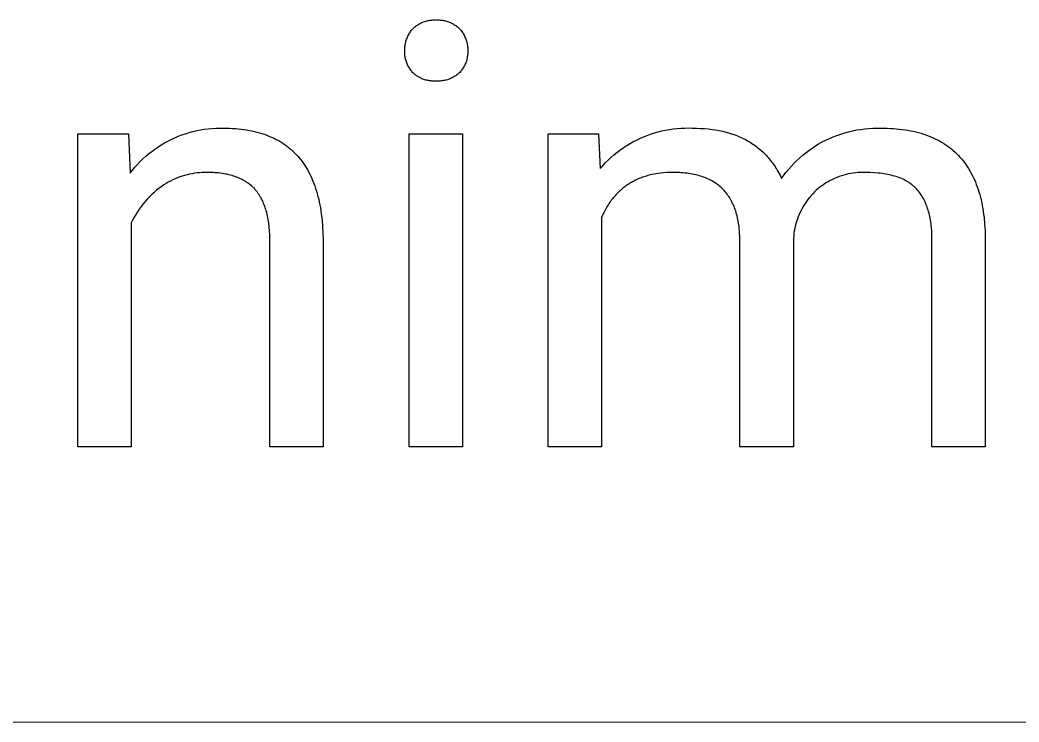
# Model space of a CAD drawing. Header units: millimetres. Extents: x -2163 to 4354, y -841 to 3711.
# Drawn here: x 3957.1 to 4067.9, y -294.9 to -217 of the extents above; entities that cross this region are included whole.
import ezdxf

# ---------------------------------------------------------------- set-up
doc = ezdxf.new("R2010")
doc.units = ezdxf.units.MM
doc.header["$MEASUREMENT"] = 0
doc.layers.add('Domyślny', color=7, linetype='Continuous', true_color=0x000000)

msp = doc.modelspace()

# ---------------------------------------------------------------- linework, layer by layer
at = {"layer": 'Domyślny'}
for p, q in [((4001.76, -217.28), (4001.87, -217.24)), ((4001.87, -217.24), (4001.98, -217.2)), ((4001.98, -217.2), (4002.09, -217.17)), ((4002.09, -217.17), (4002.2, -217.14)), ((4002.2, -217.14), (4002.31, -217.11)), ((4002.31, -217.11), (4002.42, -217.09)), ((4002.42, -217.09), (4002.54, -217.07)), ((4002.54, -217.07), (4002.65, -217.06)), ((4002.65, -217.06), (4002.77, -217.05)), ((4002.77, -217.05), (4002.88, -217.04)), ((4002.88, -217.04), (4003, -217.04)), ((4003, -217.04), (4003.11, -217.04)), ((4003.11, -217.04), (4003.23, -217.05)), ((4003.23, -217.05), (4003.34, -217.04)), ((4003.34, -217.04), (4003.46, -217.04)), ((4003.46, -217.04), (4003.57, -217.04)), ((4003.57, -217.04), (4003.69, -217.05)), ((4003.69, -217.05), (4003.8, -217.06)), ((4003.8, -217.06), (4003.92, -217.07)), ((4003.92, -217.07), (4004.03, -217.09)), ((4004.03, -217.09), (4004.15, -217.11)), ((4004.15, -217.11), (4004.26, -217.14)), ((4004.26, -217.14), (4004.37, -217.17)), ((4004.37, -217.17), (4004.48, -217.2)), ((4004.48, -217.2), (4004.59, -217.24)), ((4004.59, -217.24), (4004.7, -217.28)), ((4000.33, -218.42), (4000.4, -218.32)), ((4000.4, -218.32), (4000.47, -218.22)), ((4000.47, -218.22), (4000.54, -218.13)), ((4000.54, -218.13), (4000.62, -218.04)), ((4000.62, -218.04), (4000.7, -217.96)), ((4000.7, -217.96), (4000.79, -217.88)), ((4000.79, -217.88), (4000.88, -217.8)), ((4000.88, -217.8), (4000.97, -217.73)), ((4000.97, -217.73), (4001.06, -217.66)), ((4001.06, -217.66), (4001.15, -217.6)), ((4001.15, -217.6), (4001.25, -217.54)), ((4001.25, -217.54), (4001.35, -217.48)), ((4001.35, -217.48), (4001.45, -217.42)), ((4001.45, -217.42), (4001.55, -217.37)), ((4001.55, -217.37), (4001.66, -217.32)), ((4001.66, -217.32), (4001.76, -217.28)), ((4004.7, -217.28), (4004.81, -217.32)), ((4004.81, -217.32), (4004.91, -217.37)), ((4004.91, -217.37), (4005.01, -217.42)), ((4005.01, -217.42), (4005.12, -217.48)), ((4005.12, -217.48), (4005.21, -217.54)), ((4005.21, -217.54), (4005.31, -217.6)), ((4005.31, -217.6), (4005.41, -217.66)), ((4005.41, -217.66), (4005.5, -217.73)), ((4005.5, -217.73), (4005.59, -217.8)), ((4005.59, -217.8), (4005.68, -217.88)), ((4005.68, -217.88), (4005.76, -217.96)), ((4005.76, -217.96), (4005.85, -218.04)), ((4005.85, -218.04), (4005.93, -218.13)), ((4005.93, -218.13), (4006, -218.22)), ((4006, -218.22), (4006.07, -218.32)), ((4006.07, -218.32), (4006.14, -218.42)), ((3999.85, -219.51), (3999.88, -219.4)), ((3999.88, -219.4), (3999.91, -219.28)), ((3999.91, -219.28), (3999.95, -219.17)), ((3999.95, -219.17), (4000, -219.05)), ((4000, -219.05), (4000.04, -218.94)), ((4000.04, -218.94), (4000.09, -218.84)), ((4000.09, -218.84), (4000.15, -218.73)), ((4000.15, -218.73), (4000.2, -218.62)), ((4000.2, -218.62), (4000.27, -218.52)), ((4000.27, -218.52), (4000.33, -218.42)), ((4006.14, -218.42), (4006.21, -218.52)), ((4006.21, -218.52), (4006.27, -218.62)), ((4006.27, -218.62), (4006.33, -218.73)), ((4006.33, -218.73), (4006.38, -218.83)), ((4006.38, -218.83), (4006.43, -218.94)), ((4006.43, -218.94), (4006.48, -219.05)), ((4006.48, -219.05), (4006.53, -219.16)), ((4006.53, -219.16), (4006.57, -219.28)), ((4006.57, -219.28), (4006.6, -219.39)), ((4006.6, -219.39), (4006.63, -219.51)), ((3999.74, -220.22), (3999.75, -220.1)), ((3999.74, -220.34), (3999.74, -220.22)), ((3999.74, -220.46), (3999.74, -220.34)), ((3999.74, -220.58), (3999.74, -220.46)), ((3999.74, -220.69), (3999.74, -220.58)), ((3999.75, -220.1), (3999.76, -219.98)), ((3999.76, -219.98), (3999.78, -219.86)), ((3999.78, -219.86), (3999.8, -219.75)), ((3999.8, -219.75), (3999.82, -219.63)), ((3999.82, -219.63), (3999.85, -219.51)), ((4006.63, -219.51), (4006.66, -219.63)), ((4006.66, -219.63), (4006.68, -219.74)), ((4006.68, -219.74), (4006.7, -219.86)), ((4006.7, -219.86), (4006.72, -219.98)), ((4006.72, -219.98), (4006.73, -220.1)), ((4006.73, -220.1), (4006.74, -220.22)), ((4006.74, -220.22), (4006.74, -220.34)), ((4006.74, -220.34), (4006.74, -220.46)), ((4006.74, -220.46), (4006.74, -220.58)), ((4006.74, -220.58), (4006.74, -220.69)), ((3999.75, -220.8), (3999.74, -220.69)), ((3999.76, -220.92), (3999.75, -220.8)), ((3999.77, -221.03), (3999.76, -220.92)), ((3999.79, -221.14), (3999.77, -221.03)), ((3999.81, -221.25), (3999.79, -221.14)), ((3999.84, -221.36), (3999.81, -221.25)), ((3999.86, -221.47), (3999.84, -221.36)), ((3999.9, -221.58), (3999.86, -221.47)), ((3999.93, -221.69), (3999.9, -221.58)), ((3999.97, -221.8), (3999.93, -221.69)), ((4006.55, -221.69), (4006.51, -221.8)), ((4006.58, -221.59), (4006.55, -221.69)), ((4006.62, -221.48), (4006.58, -221.59)), ((4006.65, -221.37), (4006.62, -221.48)), ((4006.67, -221.25), (4006.65, -221.37)), ((4006.69, -221.14), (4006.67, -221.25)), ((4006.71, -221.03), (4006.69, -221.14)), ((4006.72, -220.92), (4006.71, -221.03)), ((4006.73, -220.8), (4006.72, -220.92)), ((4006.74, -220.69), (4006.73, -220.8)), ((4000.01, -221.9), (3999.97, -221.8)), ((4000.06, -222.01), (4000.01, -221.9)), ((4000.11, -222.11), (4000.06, -222.01)), ((4000.16, -222.21), (4000.11, -222.11)), ((4000.22, -222.31), (4000.16, -222.21)), ((4000.28, -222.4), (4000.22, -222.31)), ((4000.34, -222.5), (4000.28, -222.4)), ((4000.41, -222.59), (4000.34, -222.5)), ((4000.48, -222.68), (4000.41, -222.59)), ((4000.55, -222.77), (4000.48, -222.68)), ((4000.62, -222.85), (4000.55, -222.77)), ((4005.92, -222.77), (4005.85, -222.85)), ((4006, -222.68), (4005.92, -222.77)), ((4006.06, -222.59), (4006, -222.68)), ((4006.13, -222.5), (4006.06, -222.59)), ((4006.2, -222.41), (4006.13, -222.5)), ((4006.26, -222.31), (4006.2, -222.41)), ((4006.31, -222.21), (4006.26, -222.31)), ((4006.37, -222.11), (4006.31, -222.21)), ((4006.42, -222.01), (4006.37, -222.11)), ((4006.46, -221.9), (4006.42, -222.01)), ((4006.51, -221.8), (4006.46, -221.9)), ((4000.7, -222.93), (4000.62, -222.85)), ((4000.79, -223.01), (4000.7, -222.93)), ((4000.88, -223.08), (4000.79, -223.01)), ((4000.97, -223.15), (4000.88, -223.08)), ((4001.06, -223.22), (4000.97, -223.15)), ((4001.16, -223.28), (4001.06, -223.22)), ((4001.25, -223.34), (4001.16, -223.28)), ((4001.35, -223.4), (4001.25, -223.34)), ((4001.45, -223.45), (4001.35, -223.4)), ((4001.56, -223.5), (4001.45, -223.45)), ((4001.66, -223.55), (4001.56, -223.5)), ((4001.77, -223.59), (4001.66, -223.55)), ((4001.88, -223.63), (4001.77, -223.59)), ((4001.98, -223.67), (4001.88, -223.63)), ((4002.09, -223.7), (4001.98, -223.67)), ((4002.2, -223.73), (4002.09, -223.7)), ((4002.32, -223.75), (4002.2, -223.73)), ((4002.43, -223.77), (4002.32, -223.75)), ((4002.54, -223.79), (4002.43, -223.77)), ((4002.66, -223.8), (4002.54, -223.79)), ((4002.77, -223.81), (4002.66, -223.8)), ((4002.88, -223.82), (4002.77, -223.81)), ((4003, -223.82), (4002.88, -223.82)), ((4003.11, -223.82), (4003, -223.82)), ((4003.23, -223.81), (4003.11, -223.82)), ((4003.34, -223.82), (4003.23, -223.81)), ((4003.46, -223.82), (4003.34, -223.82)), ((4003.57, -223.82), (4003.46, -223.82)), ((4003.69, -223.81), (4003.57, -223.82)), ((4003.8, -223.8), (4003.69, -223.81)), ((4003.91, -223.79), (4003.8, -223.8)), ((4004.03, -223.77), (4003.91, -223.79)), ((4004.14, -223.75), (4004.03, -223.77)), ((4004.25, -223.73), (4004.14, -223.75)), ((4004.36, -223.7), (4004.25, -223.73)), ((4004.48, -223.67), (4004.36, -223.7)), ((4004.58, -223.63), (4004.48, -223.67)), ((4004.69, -223.59), (4004.58, -223.63)), ((4004.8, -223.55), (4004.69, -223.59)), ((4004.9, -223.5), (4004.8, -223.55)), ((4005.01, -223.45), (4004.9, -223.5)), ((4005.11, -223.4), (4005.01, -223.45)), ((4005.21, -223.34), (4005.11, -223.4)), ((4005.31, -223.28), (4005.21, -223.34)), ((4005.4, -223.22), (4005.31, -223.28)), ((4005.5, -223.15), (4005.4, -223.22)), ((4005.59, -223.08), (4005.5, -223.15)), ((4005.68, -223.01), (4005.59, -223.08)), ((4005.76, -222.93), (4005.68, -223.01)), ((4005.85, -222.85), (4005.76, -222.93)), ((3975.83, -229.52), (3976.24, -229.41)), ((3976.24, -229.41), (3976.66, -229.31)), ((3976.66, -229.31), (3977.08, -229.23)), ((3977.08, -229.23), (3977.5, -229.16)), ((3977.5, -229.16), (3977.92, -229.11)), ((3977.92, -229.11), (3978.35, -229.07)), ((3978.35, -229.07), (3978.77, -229.04)), ((3978.77, -229.04), (3979.2, -229.03)), ((3979.2, -229.03), (3979.62, -229.03)), ((3979.62, -229.03), (3979.96, -229.04)), ((3979.96, -229.04), (3980.3, -229.05)), ((3980.3, -229.05), (3980.63, -229.06)), ((3980.63, -229.06), (3980.95, -229.08)), ((3980.95, -229.08), (3981.27, -229.11)), ((3981.27, -229.11), (3981.58, -229.14)), ((3981.58, -229.14), (3981.89, -229.18)), ((3981.89, -229.18), (3982.2, -229.23)), ((3982.2, -229.23), (3982.49, -229.28)), ((3982.49, -229.28), (3982.78, -229.34)), ((3982.78, -229.34), (3983.07, -229.4)), ((3983.07, -229.4), (3983.35, -229.47)), ((4027.44, -229.57), (4027.86, -229.45)), ((4027.86, -229.45), (4028.27, -229.35)), ((4028.27, -229.35), (4028.69, -229.26)), ((4028.69, -229.26), (4029.12, -229.19)), ((4029.12, -229.19), (4029.54, -229.12)), ((4029.54, -229.12), (4029.97, -229.08)), ((4029.97, -229.08), (4030.4, -229.04)), ((4030.4, -229.04), (4030.83, -229.03)), ((4030.83, -229.03), (4031.25, -229.02)), ((4031.25, -229.02), (4031.68, -229.03)), ((4031.68, -229.03), (4032.13, -229.04)), ((4032.13, -229.04), (4032.57, -229.06)), ((4032.57, -229.06), (4033, -229.08)), ((4033, -229.08), (4033.43, -229.12)), ((4033.43, -229.12), (4033.84, -229.17)), ((4033.84, -229.17), (4034.24, -229.23)), ((4034.24, -229.23), (4034.64, -229.3)), ((4034.64, -229.3), (4035.02, -229.38)), ((4035.02, -229.38), (4035.4, -229.48)), ((4048.56, -229.55), (4049, -229.44)), ((4049, -229.44), (4049.44, -229.33)), ((4049.44, -229.33), (4049.88, -229.24)), ((4049.88, -229.24), (4050.33, -229.17)), ((4050.33, -229.17), (4050.78, -229.11)), ((4050.78, -229.11), (4051.23, -229.07)), ((4051.23, -229.07), (4051.68, -229.04)), ((4051.68, -229.04), (4052.13, -229.03)), ((4052.13, -229.03), (4052.59, -229.03)), ((4052.59, -229.03), (4053.29, -229.05)), ((4053.29, -229.05), (4053.63, -229.06)), ((4053.63, -229.06), (4053.96, -229.08)), ((4053.96, -229.08), (4054.3, -229.11)), ((4054.3, -229.11), (4054.62, -229.14)), ((4054.62, -229.14), (4054.94, -229.18)), ((4054.94, -229.18), (4055.26, -229.22)), ((4055.26, -229.22), (4055.57, -229.27)), ((4055.57, -229.27), (4055.87, -229.33)), ((4055.87, -229.33), (4056.17, -229.39)), ((4056.17, -229.39), (4056.46, -229.46)), ((3963.49, -264.37), (3963.49, -229.65)), ((3963.49, -229.65), (3969.08, -229.65)), ((3969.08, -229.65), (3969.27, -234.04)), ((3973.09, -230.68), (3973.46, -230.48)), ((3973.46, -230.48), (3973.84, -230.28)), ((3973.84, -230.28), (3974.23, -230.1)), ((3974.23, -230.1), (3974.62, -229.94)), ((3974.62, -229.94), (3975.02, -229.79)), ((3975.02, -229.79), (3975.42, -229.65)), ((3975.42, -229.65), (3975.83, -229.52)), ((3983.35, -229.47), (3983.63, -229.55)), ((3983.63, -229.55), (3983.9, -229.63)), ((3983.9, -229.63), (3984.17, -229.72)), ((3984.17, -229.72), (3984.43, -229.81)), ((3984.43, -229.81), (3984.68, -229.91)), ((3984.68, -229.91), (3984.93, -230.02)), ((3984.93, -230.02), (3985.18, -230.13)), ((3985.18, -230.13), (3985.41, -230.25)), ((3985.41, -230.25), (3985.65, -230.37)), ((3985.65, -230.37), (3985.88, -230.5)), ((3985.88, -230.5), (3986.1, -230.64)), ((4000.22, -264.37), (4000.22, -229.65)), ((4000.22, -229.65), (4006.14, -229.65)), ((4006.14, -229.65), (4006.14, -264.37)), ((4015.67, -264.37), (4015.67, -229.65)), ((4015.67, -229.65), (4021.26, -229.65)), ((4021.26, -229.65), (4021.42, -233.52)), ((4024.7, -230.77), (4025.07, -230.56)), ((4025.07, -230.56), (4025.45, -230.36)), ((4025.45, -230.36), (4025.84, -230.18)), ((4025.84, -230.18), (4026.23, -230.01)), ((4026.23, -230.01), (4026.63, -229.85)), ((4026.63, -229.85), (4027.03, -229.7)), ((4027.03, -229.7), (4027.44, -229.57)), ((4035.4, -229.48), (4035.77, -229.58)), ((4035.77, -229.58), (4036.12, -229.69)), ((4036.12, -229.69), (4036.3, -229.75)), ((4036.3, -229.75), (4036.47, -229.82)), ((4036.47, -229.82), (4036.65, -229.89)), ((4036.65, -229.89), (4036.81, -229.95)), ((4036.81, -229.95), (4036.98, -230.03)), ((4036.98, -230.03), (4037.15, -230.1)), ((4037.15, -230.1), (4037.31, -230.18)), ((4037.31, -230.18), (4037.47, -230.26)), ((4037.47, -230.26), (4037.63, -230.34)), ((4037.63, -230.34), (4037.78, -230.43)), ((4037.78, -230.43), (4037.93, -230.52)), ((4037.93, -230.52), (4038.09, -230.61)), ((4046.05, -230.57), (4046.45, -230.37)), ((4046.45, -230.37), (4046.86, -230.18)), ((4046.86, -230.18), (4047.28, -230)), ((4047.28, -230), (4047.7, -229.84)), ((4047.7, -229.84), (4048.13, -229.69)), ((4048.13, -229.69), (4048.56, -229.55)), ((4056.46, -229.46), (4056.75, -229.53)), ((4056.75, -229.53), (4057.03, -229.61)), ((4057.03, -229.61), (4057.31, -229.7)), ((4057.31, -229.7), (4057.58, -229.79)), ((4057.58, -229.79), (4057.84, -229.89)), ((4057.84, -229.89), (4058.1, -229.99)), ((4058.1, -229.99), (4058.36, -230.1)), ((4058.36, -230.1), (4058.61, -230.21)), ((4058.61, -230.21), (4058.85, -230.34)), ((4058.85, -230.34), (4059.09, -230.46)), ((4059.09, -230.46), (4059.32, -230.6)), ((3971.33, -231.89), (3971.67, -231.62)), ((3971.67, -231.62), (3972.01, -231.37)), ((3972.01, -231.37), (3972.36, -231.13)), ((3972.36, -231.13), (3972.72, -230.9)), ((3972.72, -230.9), (3973.09, -230.68)), ((3986.1, -230.64), (3986.32, -230.78)), ((3986.32, -230.78), (3986.53, -230.93)), ((3986.53, -230.93), (3986.74, -231.08)), ((3986.74, -231.08), (3986.94, -231.24)), ((3986.94, -231.24), (3987.14, -231.41)), ((3987.14, -231.41), (3987.33, -231.58)), ((3987.33, -231.58), (3987.51, -231.76)), ((4023.28, -231.74), (4023.62, -231.48)), ((4023.62, -231.48), (4023.97, -231.23)), ((4023.97, -231.23), (4024.33, -231)), ((4024.33, -231), (4024.7, -230.77)), ((4038.09, -230.61), (4038.23, -230.7)), ((4038.23, -230.7), (4038.38, -230.8)), ((4038.38, -230.8), (4038.52, -230.9)), ((4038.52, -230.9), (4038.67, -231)), ((4038.67, -231), (4038.81, -231.11)), ((4038.81, -231.11), (4038.94, -231.21)), ((4038.94, -231.21), (4039.08, -231.32)), ((4039.08, -231.32), (4039.21, -231.44)), ((4039.21, -231.44), (4039.34, -231.55)), ((4039.34, -231.55), (4039.47, -231.67)), ((4039.47, -231.67), (4039.6, -231.79)), ((4044.24, -231.77), (4044.58, -231.51)), ((4044.58, -231.51), (4044.94, -231.26)), ((4044.94, -231.26), (4045.3, -231.02)), ((4045.3, -231.02), (4045.67, -230.79)), ((4045.67, -230.79), (4046.05, -230.57)), ((4059.32, -230.6), (4059.55, -230.73)), ((4059.55, -230.73), (4059.77, -230.88)), ((4059.77, -230.88), (4059.99, -231.03)), ((4059.99, -231.03), (4060.2, -231.19)), ((4060.2, -231.19), (4060.4, -231.35)), ((4060.4, -231.35), (4060.6, -231.52)), ((4060.6, -231.52), (4060.8, -231.69)), ((3970.09, -233.06), (3970.39, -232.75)), ((3970.39, -232.75), (3970.69, -232.45)), ((3970.69, -232.45), (3971.01, -232.16)), ((3971.01, -232.16), (3971.33, -231.89)), ((3987.51, -231.76), (3987.69, -231.95)), ((3987.69, -231.95), (3987.87, -232.14)), ((3987.87, -232.14), (3988.04, -232.33)), ((3988.04, -232.33), (3988.2, -232.54)), ((3988.2, -232.54), (3988.36, -232.75)), ((3988.36, -232.75), (3988.52, -232.96)), ((4022, -232.89), (4022.3, -232.58)), ((4022.3, -232.58), (4022.62, -232.29)), ((4022.62, -232.29), (4022.94, -232.01)), ((4022.94, -232.01), (4023.28, -231.74)), ((4039.6, -231.79), (4039.72, -231.92)), ((4039.72, -231.92), (4039.84, -232.04)), ((4039.84, -232.04), (4039.96, -232.17)), ((4039.96, -232.17), (4040.08, -232.3)), ((4040.08, -232.3), (4040.19, -232.44)), ((4040.19, -232.44), (4040.3, -232.58)), ((4040.3, -232.58), (4040.42, -232.72)), ((4040.42, -232.72), (4040.52, -232.86)), ((4042.94, -232.93), (4043.25, -232.63)), ((4043.25, -232.63), (4043.57, -232.33)), ((4043.57, -232.33), (4043.9, -232.04)), ((4043.9, -232.04), (4044.24, -231.77)), ((4060.8, -231.69), (4060.99, -231.87)), ((4060.99, -231.87), (4061.17, -232.06)), ((4061.17, -232.06), (4061.35, -232.25)), ((4061.35, -232.25), (4061.52, -232.45)), ((4061.52, -232.45), (4061.69, -232.65)), ((4061.69, -232.65), (4061.85, -232.86)), ((3969.27, -234.04), (3969.53, -233.7)), ((3969.53, -233.7), (3969.81, -233.37)), ((3969.81, -233.37), (3970.09, -233.06)), ((3988.52, -232.96), (3988.67, -233.18)), ((3988.67, -233.18), (3988.81, -233.41)), ((3988.81, -233.41), (3988.95, -233.64)), ((3988.95, -233.64), (3989.08, -233.88)), ((3989.08, -233.88), (3989.21, -234.13)), ((4021.42, -233.52), (4021.71, -233.2)), ((4021.71, -233.2), (4022, -232.89)), ((4040.52, -232.86), (4040.63, -233.01)), ((4040.63, -233.01), (4040.73, -233.15)), ((4040.73, -233.15), (4040.83, -233.31)), ((4040.83, -233.31), (4040.93, -233.46)), ((4040.93, -233.46), (4041.03, -233.62)), ((4041.03, -233.62), (4041.12, -233.78)), ((4041.12, -233.78), (4041.22, -233.94)), ((4042.08, -233.91), (4042.36, -233.58)), ((4042.36, -233.58), (4042.64, -233.25)), ((4042.64, -233.25), (4042.94, -232.93)), ((4061.85, -232.86), (4062, -233.07)), ((4062, -233.07), (4062.16, -233.3)), ((4062.16, -233.3), (4062.3, -233.52)), ((4062.3, -233.52), (4062.44, -233.76)), ((4062.44, -233.76), (4062.57, -234)), ((3973.75, -234.91), (3973.5, -235.04)), ((3974, -234.78), (3973.75, -234.91)), ((3974.26, -234.66), (3974, -234.78)), ((3974.52, -234.56), (3974.26, -234.66)), ((3974.79, -234.45), (3974.52, -234.56)), ((3975.05, -234.36), (3974.79, -234.45)), ((3975.32, -234.28), (3975.05, -234.36)), ((3975.6, -234.21), (3975.32, -234.28)), ((3975.87, -234.14), (3975.6, -234.21)), ((3976.15, -234.09), (3975.87, -234.14)), ((3976.43, -234.04), (3976.15, -234.09)), ((3976.71, -234), (3976.43, -234.04)), ((3976.99, -233.98), (3976.71, -234)), ((3977.27, -233.96), (3976.99, -233.98)), ((3977.56, -233.95), (3977.27, -233.96)), ((3977.84, -233.95), (3977.56, -233.95)), ((3978.27, -233.96), (3977.84, -233.95)), ((3978.49, -233.97), (3978.27, -233.96)), ((3978.69, -233.98), (3978.49, -233.97)), ((3978.9, -233.99), (3978.69, -233.98)), ((3979.1, -234.01), (3978.9, -233.99)), ((3979.3, -234.04), (3979.1, -234.01)), ((3979.49, -234.06), (3979.3, -234.04)), ((3979.68, -234.09), (3979.49, -234.06)), ((3979.87, -234.13), (3979.68, -234.09)), ((3980.05, -234.16), (3979.87, -234.13)), ((3980.23, -234.2), (3980.05, -234.16)), ((3980.41, -234.25), (3980.23, -234.2)), ((3980.58, -234.3), (3980.41, -234.25)), ((3980.75, -234.35), (3980.58, -234.3)), ((3980.92, -234.4), (3980.75, -234.35)), ((3981.08, -234.46), (3980.92, -234.4)), ((3981.23, -234.52), (3981.08, -234.46)), ((3981.39, -234.59), (3981.23, -234.52)), ((3981.54, -234.66), (3981.39, -234.59)), ((3981.69, -234.73), (3981.54, -234.66)), ((3981.83, -234.8), (3981.69, -234.73)), ((3981.97, -234.88), (3981.83, -234.8)), ((3982.1, -234.97), (3981.97, -234.88)), ((3982.24, -235.05), (3982.1, -234.97)), ((3989.21, -234.13), (3989.33, -234.38)), ((3989.33, -234.38), (3989.45, -234.64)), ((3989.45, -234.64), (3989.56, -234.9)), ((3989.56, -234.9), (3989.67, -235.17)), ((4025.03, -234.98), (4024.9, -235.05)), ((4025.16, -234.91), (4025.03, -234.98)), ((4025.29, -234.84), (4025.16, -234.91)), ((4025.42, -234.77), (4025.29, -234.84)), ((4025.56, -234.71), (4025.42, -234.77)), ((4025.7, -234.65), (4025.56, -234.71)), ((4025.84, -234.6), (4025.7, -234.65)), ((4025.98, -234.54), (4025.84, -234.6)), ((4026.12, -234.49), (4025.98, -234.54)), ((4026.27, -234.44), (4026.12, -234.49)), ((4026.41, -234.39), (4026.27, -234.44)), ((4026.56, -234.35), (4026.41, -234.39)), ((4026.71, -234.3), (4026.56, -234.35)), ((4026.86, -234.26), (4026.71, -234.3)), ((4027.02, -234.22), (4026.86, -234.26)), ((4027.17, -234.19), (4027.02, -234.22)), ((4027.49, -234.13), (4027.17, -234.19)), ((4027.82, -234.07), (4027.49, -234.13)), ((4028.15, -234.03), (4027.82, -234.07)), ((4028.48, -233.99), (4028.15, -234.03)), ((4028.83, -233.97), (4028.48, -233.99)), ((4029.18, -233.96), (4028.83, -233.97)), ((4029.54, -233.95), (4029.18, -233.96)), ((4030, -233.96), (4029.54, -233.95)), ((4030.22, -233.97), (4030, -233.96)), ((4030.44, -233.98), (4030.22, -233.97)), ((4030.65, -234), (4030.44, -233.98)), ((4030.86, -234.02), (4030.65, -234)), ((4031.07, -234.04), (4030.86, -234.02)), ((4031.27, -234.07), (4031.07, -234.04)), ((4031.47, -234.1), (4031.27, -234.07)), ((4031.67, -234.14), (4031.47, -234.1)), ((4031.86, -234.18), (4031.67, -234.14)), ((4032.05, -234.22), (4031.86, -234.18)), ((4032.24, -234.26), (4032.05, -234.22)), ((4032.42, -234.31), (4032.24, -234.26)), ((4032.6, -234.37), (4032.42, -234.31)), ((4032.77, -234.43), (4032.6, -234.37)), ((4032.94, -234.49), (4032.77, -234.43)), ((4033.11, -234.55), (4032.94, -234.49)), ((4033.28, -234.62), (4033.11, -234.55)), ((4033.44, -234.69), (4033.28, -234.62)), ((4033.59, -234.77), (4033.44, -234.69)), ((4033.75, -234.85), (4033.59, -234.77)), ((4033.9, -234.93), (4033.75, -234.85)), ((4034.04, -235.02), (4033.9, -234.93)), ((4041.22, -233.94), (4041.39, -234.27)), ((4041.39, -234.27), (4041.56, -234.61)), ((4041.56, -234.61), (4041.81, -234.26)), ((4041.81, -234.26), (4042.08, -233.91)), ((4046.71, -234.98), (4046.48, -235.12)), ((4046.95, -234.85), (4046.71, -234.98)), ((4047.19, -234.73), (4046.95, -234.85)), ((4047.43, -234.62), (4047.19, -234.73)), ((4047.68, -234.51), (4047.43, -234.62)), ((4047.94, -234.41), (4047.68, -234.51)), ((4048.19, -234.33), (4047.94, -234.41)), ((4048.45, -234.25), (4048.19, -234.33)), ((4048.71, -234.18), (4048.45, -234.25)), ((4048.98, -234.12), (4048.71, -234.18)), ((4049.24, -234.06), (4048.98, -234.12)), ((4049.51, -234.02), (4049.24, -234.06)), ((4049.78, -233.99), (4049.51, -234.02)), ((4050.05, -233.97), (4049.78, -233.99)), ((4050.32, -233.95), (4050.05, -233.97)), ((4050.59, -233.95), (4050.32, -233.95)), ((4050.86, -233.95), (4050.59, -233.95)), ((4051.35, -233.96), (4050.86, -233.95)), ((4051.82, -233.98), (4051.35, -233.96)), ((4052.28, -234.02), (4051.82, -233.98)), ((4052.5, -234.04), (4052.28, -234.02)), ((4052.72, -234.07), (4052.5, -234.04)), ((4052.93, -234.1), (4052.72, -234.07)), ((4053.13, -234.13), (4052.93, -234.1)), ((4053.34, -234.17), (4053.13, -234.13)), ((4053.53, -234.21), (4053.34, -234.17)), ((4053.73, -234.26), (4053.53, -234.21)), ((4053.92, -234.31), (4053.73, -234.26)), ((4054.1, -234.36), (4053.92, -234.31)), ((4054.28, -234.41), (4054.1, -234.36)), ((4054.46, -234.47), (4054.28, -234.41)), ((4054.63, -234.54), (4054.46, -234.47)), ((4054.79, -234.6), (4054.63, -234.54)), ((4054.96, -234.67), (4054.79, -234.6)), ((4055.11, -234.75), (4054.96, -234.67)), ((4055.27, -234.83), (4055.11, -234.75)), ((4055.42, -234.91), (4055.27, -234.83)), ((4055.56, -234.99), (4055.42, -234.91)), ((4055.7, -235.08), (4055.56, -234.99)), ((4062.57, -234), (4062.7, -234.24)), ((4062.7, -234.24), (4062.83, -234.49)), ((4062.83, -234.49), (4062.95, -234.75)), ((4062.95, -234.75), (4063.06, -235.01)), ((3972.22, -235.93), (3971.95, -236.16)), ((3972.5, -235.71), (3972.22, -235.93)), ((3972.78, -235.5), (3972.5, -235.71)), ((3973.02, -235.34), (3972.78, -235.5)), ((3973.26, -235.19), (3973.02, -235.34)), ((3973.5, -235.04), (3973.26, -235.19)), ((3982.36, -235.14), (3982.24, -235.05)), ((3982.49, -235.23), (3982.36, -235.14)), ((3982.61, -235.33), (3982.49, -235.23)), ((3982.73, -235.43), (3982.61, -235.33)), ((3982.84, -235.54), (3982.73, -235.43)), ((3982.95, -235.64), (3982.84, -235.54)), ((3983.06, -235.75), (3982.95, -235.64)), ((3983.16, -235.87), (3983.06, -235.75)), ((3983.26, -235.99), (3983.16, -235.87)), ((3983.36, -236.11), (3983.26, -235.99)), ((3989.67, -235.17), (3989.77, -235.45)), ((3989.77, -235.45), (3989.86, -235.73)), ((3989.86, -235.73), (3989.96, -236.02)), ((3989.96, -236.02), (3990.04, -236.31)), ((4023.49, -236.1), (4023.39, -236.2)), ((4023.6, -236), (4023.49, -236.1)), ((4023.71, -235.9), (4023.6, -236)), ((4023.82, -235.8), (4023.71, -235.9)), ((4023.93, -235.71), (4023.82, -235.8)), ((4024.05, -235.62), (4023.93, -235.71)), ((4024.16, -235.53), (4024.05, -235.62)), ((4024.28, -235.44), (4024.16, -235.53)), ((4024.4, -235.36), (4024.28, -235.44)), ((4024.52, -235.28), (4024.4, -235.36)), ((4024.65, -235.2), (4024.52, -235.28)), ((4024.77, -235.12), (4024.65, -235.2)), ((4024.9, -235.05), (4024.77, -235.12)), ((4034.19, -235.11), (4034.04, -235.02)), ((4034.32, -235.2), (4034.19, -235.11)), ((4034.46, -235.3), (4034.32, -235.2)), ((4034.59, -235.4), (4034.46, -235.3)), ((4034.72, -235.51), (4034.59, -235.4)), ((4034.84, -235.62), (4034.72, -235.51)), ((4034.96, -235.73), (4034.84, -235.62)), ((4035.08, -235.85), (4034.96, -235.73)), ((4035.19, -235.97), (4035.08, -235.85)), ((4035.3, -236.09), (4035.19, -235.97)), ((4035.41, -236.22), (4035.3, -236.09)), ((4045.4, -235.93), (4045.2, -236.12)), ((4045.6, -235.75), (4045.4, -235.93)), ((4045.81, -235.58), (4045.6, -235.75)), ((4046.03, -235.42), (4045.81, -235.58)), ((4046.25, -235.27), (4046.03, -235.42)), ((4046.48, -235.12), (4046.25, -235.27)), ((4055.83, -235.17), (4055.7, -235.08)), ((4055.96, -235.27), (4055.83, -235.17)), ((4056.03, -235.32), (4055.96, -235.27)), ((4056.09, -235.37), (4056.03, -235.32)), ((4056.15, -235.42), (4056.09, -235.37)), ((4056.21, -235.47), (4056.15, -235.42)), ((4056.27, -235.52), (4056.21, -235.47)), ((4056.33, -235.58), (4056.27, -235.52)), ((4056.39, -235.63), (4056.33, -235.58)), ((4056.44, -235.69), (4056.39, -235.63)), ((4056.5, -235.74), (4056.44, -235.69)), ((4056.55, -235.8), (4056.5, -235.74)), ((4056.65, -235.92), (4056.55, -235.8)), ((4056.75, -236.04), (4056.65, -235.92)), ((4056.85, -236.17), (4056.75, -236.04)), ((4063.06, -235.01), (4063.16, -235.28)), ((4063.16, -235.28), (4063.27, -235.55)), ((4063.27, -235.55), (4063.36, -235.83)), ((4063.36, -235.83), (4063.45, -236.12)), ((3970.95, -237.17), (3970.72, -237.45)), ((3971.18, -236.91), (3970.95, -237.17)), ((3971.43, -236.65), (3971.18, -236.91)), ((3971.68, -236.4), (3971.43, -236.65)), ((3971.95, -236.16), (3971.68, -236.4)), ((3983.45, -236.24), (3983.36, -236.11)), ((3983.54, -236.37), (3983.45, -236.24)), ((3983.63, -236.5), (3983.54, -236.37)), ((3983.72, -236.64), (3983.63, -236.5)), ((3983.8, -236.78), (3983.72, -236.64)), ((3983.87, -236.92), (3983.8, -236.78)), ((3983.95, -237.07), (3983.87, -236.92)), ((3984.02, -237.23), (3983.95, -237.07)), ((3990.04, -236.31), (3990.12, -236.61)), ((3990.12, -236.61), (3990.2, -236.92)), ((3990.2, -236.92), (3990.26, -237.23)), ((4022.61, -237.12), (4022.52, -237.24)), ((4022.7, -237), (4022.61, -237.12)), ((4022.79, -236.88), (4022.7, -237)), ((4022.89, -236.76), (4022.79, -236.88)), ((4022.98, -236.64), (4022.89, -236.76)), ((4023.08, -236.53), (4022.98, -236.64)), ((4023.18, -236.42), (4023.08, -236.53)), ((4023.28, -236.31), (4023.18, -236.42)), ((4023.39, -236.2), (4023.28, -236.31)), ((4035.51, -236.35), (4035.41, -236.22)), ((4035.61, -236.49), (4035.51, -236.35)), ((4035.71, -236.63), (4035.61, -236.49)), ((4035.8, -236.77), (4035.71, -236.63)), ((4035.89, -236.92), (4035.8, -236.77)), ((4035.97, -237.07), (4035.89, -236.92)), ((4036.05, -237.22), (4035.97, -237.07)), ((4044.32, -237.17), (4044.16, -237.4)), ((4044.48, -236.95), (4044.32, -237.17)), ((4044.65, -236.73), (4044.48, -236.95)), ((4044.83, -236.52), (4044.65, -236.73)), ((4045.01, -236.32), (4044.83, -236.52)), ((4045.2, -236.12), (4045.01, -236.32)), ((4056.95, -236.29), (4056.85, -236.17)), ((4057.04, -236.43), (4056.95, -236.29)), ((4057.12, -236.56), (4057.04, -236.43)), ((4057.21, -236.7), (4057.12, -236.56)), ((4057.29, -236.85), (4057.21, -236.7)), ((4057.37, -236.99), (4057.29, -236.85)), ((4057.44, -237.14), (4057.37, -236.99)), ((4057.51, -237.3), (4057.44, -237.14)), ((4063.45, -236.12), (4063.54, -236.41)), ((4063.54, -236.41), (4063.62, -236.71)), ((4063.62, -236.71), (4063.69, -237.02)), ((4063.69, -237.02), (4063.76, -237.33)), ((3970.09, -238.31), (3969.9, -238.61)), ((3970.29, -238.02), (3970.09, -238.31)), ((3970.5, -237.73), (3970.29, -238.02)), ((3970.72, -237.45), (3970.5, -237.73)), ((3984.09, -237.38), (3984.02, -237.23)), ((3984.15, -237.54), (3984.09, -237.38)), ((3984.21, -237.71), (3984.15, -237.54)), ((3984.27, -237.88), (3984.21, -237.71)), ((3984.33, -238.05), (3984.27, -237.88)), ((3984.38, -238.22), (3984.33, -238.05)), ((3984.43, -238.4), (3984.38, -238.22)), ((3990.26, -237.23), (3990.33, -237.55)), ((3990.33, -237.55), (3990.39, -237.87)), ((3990.39, -237.87), (3990.44, -238.2)), ((3990.44, -238.2), (3990.49, -238.54)), ((4022.02, -238.05), (4021.87, -238.34)), ((4022.18, -237.77), (4022.02, -238.05)), ((4022.26, -237.64), (4022.18, -237.77)), ((4022.35, -237.5), (4022.26, -237.64)), ((4022.43, -237.37), (4022.35, -237.5)), ((4022.52, -237.24), (4022.43, -237.37)), ((4036.13, -237.38), (4036.05, -237.22)), ((4036.21, -237.54), (4036.13, -237.38)), ((4036.28, -237.71), (4036.21, -237.54)), ((4036.34, -237.88), (4036.28, -237.71)), ((4036.41, -238.05), (4036.34, -237.88)), ((4036.47, -238.22), (4036.41, -238.05)), ((4036.52, -238.4), (4036.47, -238.22)), ((4043.75, -238.11), (4043.63, -238.36)), ((4043.88, -237.87), (4043.75, -238.11)), ((4044.02, -237.63), (4043.88, -237.87)), ((4044.16, -237.4), (4044.02, -237.63)), ((4057.58, -237.46), (4057.51, -237.3)), ((4057.65, -237.62), (4057.58, -237.46)), ((4057.71, -237.78), (4057.65, -237.62)), ((4057.76, -237.95), (4057.71, -237.78)), ((4057.82, -238.12), (4057.76, -237.95)), ((4057.87, -238.3), (4057.82, -238.12)), ((4057.92, -238.48), (4057.87, -238.3)), ((4063.76, -237.33), (4063.82, -237.64)), ((4063.82, -237.64), (4063.88, -237.96)), ((4063.88, -237.96), (4063.93, -238.29)), ((4063.93, -238.29), (4063.98, -238.62)), ((3969.55, -239.23), (3969.4, -239.55)), ((3969.72, -238.92), (3969.55, -239.23)), ((3969.9, -238.61), (3969.72, -238.92)), ((3984.47, -238.59), (3984.43, -238.4)), ((3984.52, -238.77), (3984.47, -238.59)), ((3984.55, -238.97), (3984.52, -238.77)), ((3984.59, -239.16), (3984.55, -238.97)), ((3984.62, -239.36), (3984.59, -239.16)), ((3984.65, -239.56), (3984.62, -239.36)), ((3990.49, -238.54), (3990.57, -239.23)), ((3990.57, -239.23), (3990.63, -239.94)), ((4021.72, -238.63), (4021.59, -238.94)), ((4021.59, -238.94), (4021.59, -264.37)), ((4021.87, -238.34), (4021.72, -238.63)), ((4036.57, -238.59), (4036.52, -238.4)), ((4036.62, -238.77), (4036.57, -238.59)), ((4036.67, -238.97), (4036.62, -238.77)), ((4036.71, -239.16), (4036.67, -238.97)), ((4036.75, -239.36), (4036.71, -239.16)), ((4036.78, -239.56), (4036.75, -239.36)), ((4043.23, -239.38), (4043.15, -239.64)), ((4043.31, -239.12), (4043.23, -239.38)), ((4043.41, -238.86), (4043.31, -239.12)), ((4043.52, -238.61), (4043.41, -238.86)), ((4043.63, -238.36), (4043.52, -238.61)), ((4057.96, -238.66), (4057.92, -238.48)), ((4058, -238.85), (4057.96, -238.66)), ((4058.04, -239.04), (4058, -238.85)), ((4058.08, -239.24), (4058.04, -239.04)), ((4058.11, -239.44), (4058.08, -239.24)), ((4063.98, -238.62), (4064.02, -238.96)), ((4064.02, -238.96), (4064.09, -239.66)), ((3969.4, -239.55), (3969.4, -264.37)), ((3984.7, -239.98), (3984.65, -239.56)), ((3984.74, -240.41), (3984.7, -239.98)), ((3984.76, -240.86), (3984.74, -240.41)), ((3990.63, -239.94), (3990.67, -240.68)), ((4036.81, -239.77), (4036.78, -239.56)), ((4036.84, -239.98), (4036.81, -239.77)), ((4036.86, -240.19), (4036.84, -239.98)), ((4036.88, -240.41), (4036.86, -240.19)), ((4036.9, -240.63), (4036.88, -240.41)), ((4042.97, -240.44), (4042.93, -240.71)), ((4043.02, -240.17), (4042.97, -240.44)), ((4043.08, -239.9), (4043.02, -240.17)), ((4043.15, -239.64), (4043.08, -239.9)), ((4058.14, -239.64), (4058.11, -239.44)), ((4058.16, -239.84), (4058.14, -239.64)), ((4058.18, -240.05), (4058.16, -239.84)), ((4058.22, -240.48), (4058.18, -240.05)), ((4058.24, -240.93), (4058.22, -240.48)), ((4064.09, -239.66), (4064.13, -240.38)), ((4064.13, -240.38), (4064.16, -241.12)), ((3984.77, -241.32), (3984.76, -240.86)), ((3984.77, -264.37), (3984.77, -241.32)), ((3990.67, -240.68), (3990.68, -241.45)), ((3990.68, -241.45), (3990.68, -264.37)), ((4036.92, -241.08), (4036.9, -240.63)), ((4036.93, -241.55), (4036.92, -241.08)), ((4036.93, -264.37), (4036.93, -241.55)), ((4042.9, -240.99), (4042.87, -241.26)), ((4042.87, -241.26), (4042.87, -264.37)), ((4042.93, -240.71), (4042.9, -240.99)), ((4058.24, -241.39), (4058.24, -240.93)), ((4058.24, -264.37), (4058.24, -241.39)), ((4064.16, -241.12), (4064.16, -264.37)), ((3969.4, -264.37), (3963.49, -264.37)), ((3990.68, -264.37), (3984.77, -264.37)), ((4006.14, -264.37), (4000.22, -264.37)), ((4021.59, -264.37), (4015.67, -264.37)), ((4042.87, -264.37), (4036.93, -264.37)), ((4064.16, -264.37), (4058.24, -264.37))]:
    msp.add_line(p, q, dxfattribs=at)
at = {"layer": 'Domyślny', "color": 18, "lineweight": 15, "true_color": 0x000000}
msp.add_line((3778.6, -294.91), (4347.7, -294.91), dxfattribs=at)

doc.saveas('drawing.dxf')
